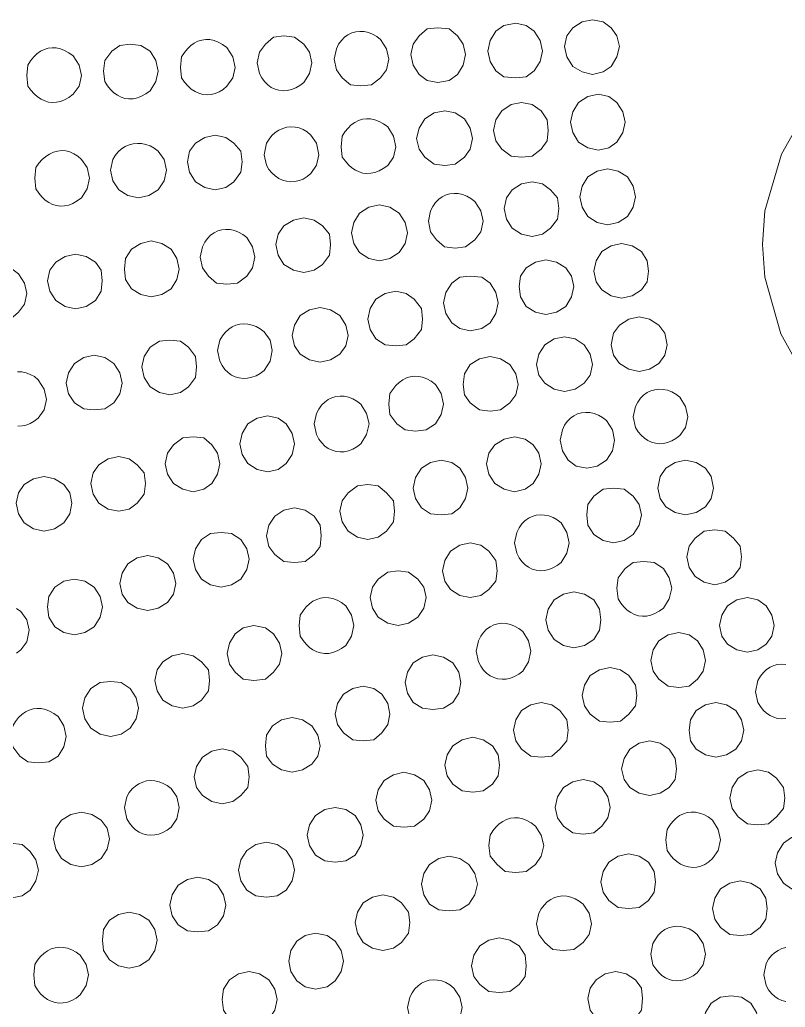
# Model space of a CAD drawing. Extents: x 0 to 247, y -13 to 225.
# Drawn here: x 40.18 to 52.93, y 117.19 to 133.63 of the extents above; entities that cross this region are included whole.
import ezdxf

# ---------------------------------------------------------------- set-up
doc = ezdxf.new("R2010")
doc.units = 0
doc.layers.add('GEOMETRY', color=7, linetype='Continuous')

msp = doc.modelspace()

# ---------------------------------------------------------------- linework, layer by layer
at = {"layer": 'GEOMETRY', "lineweight": 13}
for points in [[(48.888, 133.11), (48.849, 133.285), (48.75, 133.44), (48.616, 133.536), (48.441, 133.575), (48.246, 133.536), (48.111, 133.44), (48.014, 133.285), (47.975, 133.11), (48.014, 132.936), (48.111, 132.78), (48.246, 132.685), (48.441, 132.665), (48.616, 132.685), (48.75, 132.78), (48.849, 132.936), (48.888, 133.11)], [(50.168, 133.188), (50.129, 133.364), (50.032, 133.5), (49.897, 133.597), (49.721, 133.633), (49.547, 133.597), (49.392, 133.5), (49.294, 133.364), (49.256, 133.188), (49.294, 133.014), (49.392, 132.856), (49.547, 132.763), (49.721, 132.722), (49.897, 132.763), (50.032, 132.856), (50.129, 133.014), (50.168, 133.188)], [(45.047, 132.917), (45.008, 133.092), (44.911, 133.227), (44.756, 133.343), (44.58, 133.363), (44.406, 133.343), (44.271, 133.227), (44.174, 133.092), (44.135, 132.917), (44.174, 132.74), (44.212, 132.665), (44.258, 132.602), (44.311, 132.549), (44.368, 132.507), (44.431, 132.477), (44.497, 132.458), (44.565, 132.451), (44.635, 132.455), (44.706, 132.47), (44.776, 132.497), (44.844, 132.536), (44.911, 132.587), (45.008, 132.74), (45.047, 132.917)], [(46.327, 132.975), (46.288, 133.149), (46.191, 133.306), (46.126, 133.356), (46.057, 133.394), (45.987, 133.42), (45.916, 133.436), (45.845, 133.439), (45.776, 133.432), (45.709, 133.413), (45.646, 133.382), (45.588, 133.341), (45.536, 133.288), (45.491, 133.224), (45.454, 133.149), (45.414, 132.975), (45.454, 132.799), (45.552, 132.664), (45.686, 132.547), (45.861, 132.53), (46.036, 132.547), (46.191, 132.664), (46.288, 132.799), (46.327, 132.975)], [(47.607, 133.053), (47.568, 133.227), (47.472, 133.364), (47.335, 133.479), (47.142, 133.498), (46.967, 133.479), (46.832, 133.364), (46.734, 133.227), (46.695, 133.053), (46.734, 132.878), (46.832, 132.722), (46.967, 132.623), (47.142, 132.587), (47.335, 132.623), (47.472, 132.722), (47.568, 132.878), (47.607, 133.053)], [(42.486, 132.779), (42.447, 132.953), (42.349, 133.109), (42.195, 133.206), (42.02, 133.227), (41.845, 133.206), (41.71, 133.109), (41.593, 132.953), (41.574, 132.779), (41.593, 132.605), (41.639, 132.533), (41.69, 132.47), (41.745, 132.418), (41.804, 132.376), (41.866, 132.345), (41.931, 132.324), (41.998, 132.315), (42.067, 132.318), (42.137, 132.332), (42.208, 132.359), (42.278, 132.398), (42.349, 132.449), (42.447, 132.605), (42.486, 132.779)], [(43.766, 132.839), (43.727, 133.014), (43.63, 133.168), (43.558, 133.221), (43.486, 133.26), (43.415, 133.287), (43.345, 133.302), (43.277, 133.304), (43.211, 133.295), (43.147, 133.275), (43.086, 133.244), (43.027, 133.202), (42.972, 133.149), (42.92, 133.087), (42.872, 133.014), (42.854, 132.839), (42.872, 132.664), (42.922, 132.593), (42.977, 132.531), (43.036, 132.479), (43.099, 132.438), (43.164, 132.408), (43.231, 132.389), (43.299, 132.382), (43.368, 132.386), (43.436, 132.403), (43.503, 132.432), (43.568, 132.474), (43.63, 132.529), (43.727, 132.664), (43.766, 132.839)], [(41.205, 132.703), (41.167, 132.878), (41.069, 133.032), (40.997, 133.084), (40.926, 133.123), (40.855, 133.15), (40.785, 133.164), (40.717, 133.167), (40.65, 133.158), (40.585, 133.138), (40.524, 133.107), (40.465, 133.065), (40.41, 133.013), (40.359, 132.951), (40.313, 132.878), (40.294, 132.703), (40.313, 132.529), (40.364, 132.461), (40.418, 132.401), (40.475, 132.351), (40.533, 132.312), (40.594, 132.282), (40.657, 132.263), (40.722, 132.255), (40.788, 132.258), (40.856, 132.273), (40.926, 132.3), (40.997, 132.34), (41.069, 132.391), (41.167, 132.529), (41.205, 132.703)], [(50.264, 131.927), (50.225, 132.102), (50.128, 132.256), (49.993, 132.353), (49.819, 132.392), (49.642, 132.353), (49.489, 132.256), (49.391, 132.102), (49.352, 131.927), (49.391, 131.753), (49.489, 131.597), (49.642, 131.501), (49.819, 131.462), (49.993, 131.501), (50.128, 131.597), (50.225, 131.753), (50.264, 131.927)], [(48.984, 131.789), (48.965, 131.967), (48.868, 132.119), (48.713, 132.219), (48.538, 132.256), (48.363, 132.219), (48.209, 132.119), (48.111, 131.967), (48.073, 131.789), (48.111, 131.615), (48.209, 131.48), (48.363, 131.363), (48.538, 131.347), (48.713, 131.363), (48.868, 131.48), (48.965, 131.615), (48.984, 131.789)], [(47.724, 131.654), (47.684, 131.828), (47.586, 131.984), (47.433, 132.081), (47.258, 132.119), (47.082, 132.081), (46.928, 131.984), (46.831, 131.828), (46.791, 131.654), (46.831, 131.48), (46.928, 131.346), (47.082, 131.227), (47.258, 131.208), (47.433, 131.227), (47.586, 131.346), (47.684, 131.48), (47.724, 131.654)], [(46.443, 131.519), (46.404, 131.694), (46.308, 131.851), (46.237, 131.902), (46.166, 131.94), (46.095, 131.967), (46.024, 131.981), (45.955, 131.984), (45.888, 131.976), (45.823, 131.956), (45.761, 131.924), (45.702, 131.883), (45.647, 131.83), (45.597, 131.767), (45.551, 131.694), (45.531, 131.519), (45.551, 131.347), (45.603, 131.278), (45.657, 131.218), (45.713, 131.169), (45.772, 131.129), (45.833, 131.099), (45.895, 131.08), (45.96, 131.072), (46.026, 131.076), (46.095, 131.091), (46.164, 131.117), (46.235, 131.156), (46.308, 131.208), (46.404, 131.347), (46.443, 131.519)], [(43.882, 131.268), (43.862, 131.442), (43.747, 131.579), (43.611, 131.674), (43.436, 131.712), (43.262, 131.674), (43.106, 131.579), (43.008, 131.442), (42.971, 131.268), (43.008, 131.095), (43.106, 130.936), (43.262, 130.839), (43.436, 130.802), (43.611, 130.839), (43.747, 130.936), (43.862, 131.095), (43.882, 131.268)], [(45.162, 131.386), (45.123, 131.578), (45.026, 131.712), (44.965, 131.765), (44.9, 131.805), (44.832, 131.832), (44.764, 131.847), (44.694, 131.851), (44.626, 131.843), (44.559, 131.824), (44.495, 131.795), (44.435, 131.755), (44.38, 131.705), (44.331, 131.646), (44.29, 131.578), (44.251, 131.386), (44.29, 131.209), (44.33, 131.141), (44.378, 131.082), (44.433, 131.032), (44.493, 130.992), (44.557, 130.963), (44.624, 130.944), (44.693, 130.936), (44.762, 130.939), (44.832, 130.954), (44.899, 130.981), (44.965, 131.021), (45.026, 131.073), (45.123, 131.209), (45.162, 131.386)], [(42.621, 131.131), (42.582, 131.306), (42.486, 131.442), (42.42, 131.493), (42.351, 131.531), (42.28, 131.558), (42.208, 131.572), (42.137, 131.575), (42.067, 131.568), (41.999, 131.549), (41.934, 131.52), (41.874, 131.481), (41.818, 131.432), (41.769, 131.374), (41.728, 131.306), (41.69, 131.131), (41.728, 130.953), (41.826, 130.802), (41.98, 130.705), (42.155, 130.667), (42.33, 130.705), (42.486, 130.802), (42.582, 130.953), (42.621, 131.131)], [(41.341, 130.995), (41.303, 131.171), (41.206, 131.306), (41.145, 131.361), (41.08, 131.402), (41.014, 131.431), (40.945, 131.448), (40.877, 131.453), (40.808, 131.446), (40.74, 131.427), (40.674, 131.397), (40.611, 131.356), (40.552, 131.305), (40.497, 131.243), (40.448, 131.171), (40.429, 130.995), (40.448, 130.818), (40.495, 130.746), (40.547, 130.683), (40.603, 130.631), (40.662, 130.589), (40.724, 130.558), (40.788, 130.538), (40.855, 130.53), (40.923, 130.533), (40.993, 130.548), (41.063, 130.575), (41.134, 130.615), (41.206, 130.667), (41.303, 130.818), (41.341, 130.995)], [(50.44, 130.685), (50.4, 130.86), (50.303, 131.016), (50.148, 131.112), (49.973, 131.15), (49.798, 131.112), (49.642, 131.016), (49.546, 130.86), (49.508, 130.685), (49.546, 130.511), (49.642, 130.356), (49.798, 130.258), (49.973, 130.22), (50.148, 130.258), (50.303, 130.356), (50.4, 130.511), (50.44, 130.685)], [(49.159, 130.49), (49.139, 130.667), (49.023, 130.802), (48.888, 130.898), (48.713, 130.936), (48.538, 130.898), (48.383, 130.802), (48.287, 130.667), (48.247, 130.49), (48.287, 130.315), (48.383, 130.16), (48.538, 130.063), (48.713, 130.025), (48.888, 130.063), (49.023, 130.16), (49.139, 130.315), (49.159, 130.49)], [(47.898, 130.277), (47.859, 130.452), (47.761, 130.608), (47.695, 130.657), (47.626, 130.696), (47.556, 130.722), (47.485, 130.738), (47.415, 130.741), (47.346, 130.734), (47.28, 130.715), (47.217, 130.684), (47.16, 130.643), (47.107, 130.59), (47.062, 130.526), (47.024, 130.452), (46.986, 130.277), (47.024, 130.104), (47.122, 129.967), (47.257, 129.852), (47.432, 129.831), (47.607, 129.852), (47.761, 129.967), (47.859, 130.104), (47.898, 130.277)], [(46.636, 130.084), (46.597, 130.258), (46.5, 130.412), (46.345, 130.511), (46.17, 130.549), (45.996, 130.511), (45.84, 130.412), (45.744, 130.258), (45.705, 130.084), (45.744, 129.908), (45.84, 129.755), (45.996, 129.656), (46.17, 129.617), (46.345, 129.656), (46.5, 129.755), (46.597, 129.908), (46.636, 130.084)], [(45.357, 129.891), (45.337, 130.064), (45.22, 130.201), (45.085, 130.297), (44.911, 130.337), (44.737, 130.297), (44.58, 130.201), (44.483, 130.064), (44.445, 129.891), (44.483, 129.715), (44.58, 129.56), (44.737, 129.462), (44.911, 129.424), (45.085, 129.462), (45.22, 129.56), (45.337, 129.715), (45.357, 129.891)], [(44.095, 129.677), (44.056, 129.852), (43.959, 130.008), (43.893, 130.058), (43.824, 130.097), (43.754, 130.123), (43.683, 130.139), (43.613, 130.142), (43.544, 130.135), (43.478, 130.116), (43.416, 130.085), (43.358, 130.044), (43.306, 129.991), (43.261, 129.927), (43.222, 129.852), (43.183, 129.677), (43.222, 129.501), (43.32, 129.365), (43.454, 129.249), (43.629, 129.231), (43.804, 129.249), (43.959, 129.365), (44.056, 129.501), (44.095, 129.677)], [(42.835, 129.481), (42.796, 129.657), (42.699, 129.811), (42.543, 129.909), (42.37, 129.95), (42.195, 129.909), (42.04, 129.811), (41.942, 129.657), (41.923, 129.481), (41.942, 129.308), (42.04, 129.153), (42.195, 129.057), (42.37, 129.019), (42.543, 129.057), (42.699, 129.153), (42.796, 129.308), (42.835, 129.481)], [(50.653, 129.444), (50.632, 129.618), (50.537, 129.772), (50.381, 129.871), (50.206, 129.909), (50.032, 129.871), (49.877, 129.772), (49.78, 129.618), (49.742, 129.444), (49.78, 129.269), (49.877, 129.135), (50.032, 129.036), (50.206, 128.996), (50.381, 129.036), (50.537, 129.135), (50.632, 129.269), (50.653, 129.444)], [(41.553, 129.287), (41.534, 129.462), (41.438, 129.599), (41.282, 129.693), (41.108, 129.732), (40.933, 129.693), (40.778, 129.599), (40.681, 129.462), (40.642, 129.287), (40.681, 129.114), (40.778, 128.96), (40.933, 128.859), (41.108, 128.822), (41.282, 128.859), (41.438, 128.96), (41.534, 129.114), (41.553, 129.287)], [(49.412, 129.191), (49.372, 129.365), (49.276, 129.502), (49.12, 129.599), (48.946, 129.638), (48.771, 129.599), (48.616, 129.502), (48.519, 129.365), (48.499, 129.191), (48.519, 129.019), (48.616, 128.86), (48.771, 128.765), (48.946, 128.726), (49.12, 128.765), (49.276, 128.86), (49.372, 129.019), (49.412, 129.191)], [(40.294, 129.074), (40.255, 129.249), (40.157, 129.404), (40.023, 129.501), (39.828, 129.54), (39.654, 129.501), (39.518, 129.404), (39.42, 129.249), (39.382, 129.074), (39.42, 128.899), (39.518, 128.764), (39.654, 128.646), (39.828, 128.63), (40.023, 128.646), (40.157, 128.764), (40.255, 128.899), (40.294, 129.074)], [(48.15, 128.919), (48.111, 129.093), (48.015, 129.249), (47.878, 129.346), (47.684, 129.364), (47.509, 129.346), (47.375, 129.249), (47.278, 129.093), (47.239, 128.919), (47.278, 128.744), (47.375, 128.589), (47.509, 128.494), (47.684, 128.453), (47.878, 128.494), (48.015, 128.589), (48.111, 128.744), (48.15, 128.919)], [(46.89, 128.647), (46.869, 128.823), (46.752, 128.978), (46.618, 129.075), (46.443, 129.115), (46.269, 129.075), (46.113, 128.978), (46.016, 128.823), (45.977, 128.647), (46.016, 128.474), (46.113, 128.319), (46.269, 128.221), (46.443, 128.202), (46.618, 128.221), (46.752, 128.319), (46.869, 128.474), (46.89, 128.647)], [(45.648, 128.376), (45.609, 128.549), (45.511, 128.708), (45.357, 128.804), (45.182, 128.843), (45.006, 128.804), (44.852, 128.708), (44.754, 128.549), (44.715, 128.376), (44.754, 128.201), (44.852, 128.065), (45.006, 127.97), (45.182, 127.931), (45.357, 127.97), (45.511, 128.065), (45.609, 128.201), (45.648, 128.376)], [(50.963, 128.221), (50.924, 128.417), (50.827, 128.549), (50.672, 128.649), (50.497, 128.686), (50.324, 128.649), (50.168, 128.549), (50.071, 128.417), (50.032, 128.221), (50.071, 128.047), (50.168, 127.911), (50.324, 127.813), (50.497, 127.774), (50.672, 127.813), (50.827, 127.911), (50.924, 128.047), (50.963, 128.221)], [(44.386, 128.124), (44.348, 128.299), (44.25, 128.436), (44.184, 128.485), (44.117, 128.523), (44.048, 128.55), (43.979, 128.565), (43.911, 128.57), (43.844, 128.564), (43.779, 128.546), (43.717, 128.518), (43.659, 128.479), (43.605, 128.43), (43.556, 128.37), (43.513, 128.299), (43.475, 128.124), (43.513, 127.949), (43.551, 127.875), (43.596, 127.811), (43.649, 127.759), (43.706, 127.717), (43.769, 127.687), (43.835, 127.668), (43.904, 127.661), (43.975, 127.664), (44.046, 127.679), (44.116, 127.706), (44.184, 127.744), (44.25, 127.794), (44.348, 127.949), (44.386, 128.124)], [(43.125, 127.853), (43.107, 128.027), (42.99, 128.183), (42.854, 128.279), (42.679, 128.299), (42.505, 128.279), (42.351, 128.183), (42.252, 128.027), (42.214, 127.853), (42.252, 127.677), (42.351, 127.522), (42.505, 127.427), (42.679, 127.385), (42.854, 127.427), (42.99, 127.522), (43.107, 127.677), (43.125, 127.853)], [(49.721, 127.892), (49.683, 128.066), (49.584, 128.221), (49.431, 128.319), (49.255, 128.356), (49.081, 128.319), (48.925, 128.221), (48.828, 128.066), (48.789, 127.892), (48.828, 127.717), (48.925, 127.58), (49.081, 127.483), (49.255, 127.444), (49.431, 127.483), (49.584, 127.58), (49.683, 127.717), (49.721, 127.892)], [(41.884, 127.581), (41.845, 127.756), (41.748, 127.911), (41.593, 128.008), (41.418, 128.047), (41.244, 128.008), (41.089, 127.911), (40.992, 127.756), (40.953, 127.581), (40.992, 127.406), (41.089, 127.253), (41.244, 127.153), (41.418, 127.135), (41.593, 127.153), (41.748, 127.253), (41.845, 127.406), (41.884, 127.581)], [(48.48, 127.561), (48.441, 127.737), (48.345, 127.892), (48.19, 127.988), (48.015, 128.027), (47.839, 127.988), (47.684, 127.892), (47.587, 127.737), (47.568, 127.561), (47.587, 127.385), (47.684, 127.253), (47.839, 127.135), (48.015, 127.115), (48.19, 127.135), (48.345, 127.253), (48.441, 127.385), (48.48, 127.561)], [(47.239, 127.232), (47.2, 127.407), (47.103, 127.561), (47.031, 127.613), (46.959, 127.653), (46.889, 127.68), (46.819, 127.695), (46.751, 127.697), (46.684, 127.688), (46.62, 127.668), (46.559, 127.637), (46.5, 127.595), (46.445, 127.542), (46.393, 127.479), (46.346, 127.407), (46.327, 127.232), (46.346, 127.058), (46.463, 126.903), (46.598, 126.806), (46.773, 126.784), (46.947, 126.806), (47.103, 126.903), (47.2, 127.058), (47.239, 127.232)], [(51.312, 127.019), (51.273, 127.193), (51.176, 127.351), (51.11, 127.399), (51.04, 127.437), (50.969, 127.463), (50.898, 127.477), (50.827, 127.481), (50.758, 127.473), (50.692, 127.454), (50.63, 127.424), (50.572, 127.383), (50.521, 127.331), (50.476, 127.267), (50.44, 127.193), (50.4, 127.019), (50.44, 126.845), (50.483, 126.774), (50.532, 126.714), (50.586, 126.664), (50.644, 126.625), (50.706, 126.597), (50.77, 126.58), (50.837, 126.573), (50.904, 126.578), (50.973, 126.594), (51.042, 126.621), (51.11, 126.659), (51.176, 126.708), (51.273, 126.845), (51.312, 127.019)], [(45.997, 126.903), (45.958, 127.076), (45.861, 127.232), (45.794, 127.282), (45.726, 127.321), (45.655, 127.348), (45.584, 127.363), (45.514, 127.367), (45.445, 127.359), (45.379, 127.339), (45.317, 127.309), (45.259, 127.267), (45.206, 127.214), (45.161, 127.15), (45.123, 127.076), (45.085, 126.903), (45.123, 126.726), (45.162, 126.651), (45.209, 126.588), (45.261, 126.535), (45.319, 126.494), (45.382, 126.464), (45.448, 126.445), (45.516, 126.437), (45.585, 126.441), (45.656, 126.456), (45.726, 126.483), (45.794, 126.522), (45.861, 126.573), (45.958, 126.726), (45.997, 126.903)], [(44.755, 126.572), (44.716, 126.746), (44.619, 126.902), (44.484, 127), (44.31, 127.037), (44.134, 127), (43.98, 126.902), (43.882, 126.746), (43.844, 126.572), (43.882, 126.395), (43.98, 126.242), (44.134, 126.145), (44.31, 126.105), (44.484, 126.145), (44.619, 126.242), (44.716, 126.395), (44.755, 126.572)], [(50.09, 126.63), (50.053, 126.806), (49.954, 126.961), (49.888, 127.011), (49.819, 127.05), (49.749, 127.077), (49.678, 127.092), (49.608, 127.096), (49.539, 127.088), (49.473, 127.069), (49.41, 127.039), (49.353, 126.997), (49.301, 126.944), (49.256, 126.881), (49.219, 126.806), (49.18, 126.63), (49.219, 126.456), (49.315, 126.299), (49.451, 126.202), (49.625, 126.166), (49.799, 126.202), (49.954, 126.299), (50.053, 126.456), (50.09, 126.63)], [(43.514, 126.241), (43.475, 126.417), (43.377, 126.553), (43.243, 126.671), (43.067, 126.687), (42.893, 126.671), (42.738, 126.553), (42.641, 126.417), (42.602, 126.241), (42.641, 126.066), (42.738, 125.912), (42.893, 125.815), (43.067, 125.775), (43.243, 125.815), (43.377, 125.912), (43.475, 126.066), (43.514, 126.241)], [(48.868, 126.241), (48.829, 126.417), (48.731, 126.553), (48.597, 126.648), (48.422, 126.687), (48.247, 126.648), (48.092, 126.553), (47.995, 126.417), (47.956, 126.241), (47.995, 126.066), (48.092, 125.912), (48.247, 125.815), (48.422, 125.775), (48.597, 125.815), (48.731, 125.912), (48.829, 126.066), (48.868, 126.241)], [(42.272, 125.912), (42.252, 126.088), (42.136, 126.224), (42.001, 126.32), (41.826, 126.359), (41.651, 126.32), (41.496, 126.224), (41.4, 126.088), (41.36, 125.912), (41.4, 125.736), (41.496, 125.583), (41.651, 125.486), (41.826, 125.449), (42.001, 125.486), (42.136, 125.583), (42.252, 125.736), (42.272, 125.912)], [(47.646, 125.836), (47.607, 126.01), (47.51, 126.166), (47.375, 126.263), (47.2, 126.299), (47.024, 126.263), (46.87, 126.166), (46.773, 126.01), (46.734, 125.836), (46.773, 125.66), (46.87, 125.505), (47.024, 125.408), (47.2, 125.39), (47.375, 125.408), (47.51, 125.505), (47.607, 125.66), (47.646, 125.836)], [(51.739, 125.836), (51.7, 126.028), (51.602, 126.166), (51.448, 126.263), (51.273, 126.299), (51.098, 126.263), (50.944, 126.166), (50.846, 126.028), (50.807, 125.836), (50.846, 125.66), (50.944, 125.525), (51.098, 125.429), (51.273, 125.39), (51.448, 125.429), (51.602, 125.525), (51.7, 125.66), (51.739, 125.836)], [(41.048, 125.583), (41.011, 125.758), (40.913, 125.894), (40.759, 125.989), (40.583, 126.028), (40.409, 125.989), (40.254, 125.894), (40.156, 125.758), (40.118, 125.583), (40.156, 125.408), (40.254, 125.254), (40.409, 125.156), (40.583, 125.115), (40.759, 125.156), (40.913, 125.254), (41.011, 125.408), (41.048, 125.583)], [(46.422, 125.449), (46.403, 125.622), (46.287, 125.758), (46.151, 125.874), (45.978, 125.893), (45.803, 125.874), (45.648, 125.758), (45.551, 125.622), (45.512, 125.449), (45.551, 125.273), (45.648, 125.115), (45.803, 125.018), (45.978, 124.98), (46.151, 125.018), (46.287, 125.115), (46.403, 125.273), (46.422, 125.449)], [(50.537, 125.39), (50.497, 125.563), (50.4, 125.7), (50.246, 125.816), (50.071, 125.836), (49.896, 125.816), (49.742, 125.7), (49.644, 125.563), (49.625, 125.39), (49.644, 125.215), (49.742, 125.061), (49.896, 124.964), (50.071, 124.922), (50.246, 124.964), (50.4, 125.061), (50.497, 125.215), (50.537, 125.39)], [(45.202, 125.04), (45.183, 125.215), (45.085, 125.369), (44.931, 125.467), (44.755, 125.505), (44.58, 125.467), (44.427, 125.369), (44.329, 125.215), (44.29, 125.04), (44.329, 124.864), (44.427, 124.728), (44.58, 124.613), (44.755, 124.595), (44.931, 124.613), (45.085, 124.728), (45.183, 124.864), (45.202, 125.04)], [(49.334, 124.922), (49.294, 125.098), (49.197, 125.254), (49.131, 125.305), (49.063, 125.344), (48.993, 125.371), (48.923, 125.386), (48.852, 125.39), (48.783, 125.382), (48.717, 125.363), (48.654, 125.332), (48.596, 125.29), (48.543, 125.237), (48.498, 125.173), (48.46, 125.098), (48.423, 124.922), (48.46, 124.749), (48.499, 124.674), (48.545, 124.611), (48.598, 124.558), (48.655, 124.516), (48.718, 124.485), (48.784, 124.466), (48.852, 124.458), (48.922, 124.462), (48.992, 124.478), (49.062, 124.505), (49.13, 124.544), (49.197, 124.595), (49.294, 124.749), (49.334, 124.922)], [(52.204, 124.69), (52.184, 124.865), (52.069, 125.002), (51.933, 125.116), (51.759, 125.137), (51.584, 125.116), (51.429, 125.002), (51.332, 124.865), (51.293, 124.69), (51.332, 124.515), (51.429, 124.362), (51.584, 124.267), (51.759, 124.225), (51.933, 124.267), (52.069, 124.362), (52.184, 124.515), (52.204, 124.69)], [(43.999, 124.651), (43.96, 124.825), (43.863, 124.981), (43.708, 125.078), (43.533, 125.098), (43.358, 125.078), (43.204, 124.981), (43.107, 124.825), (43.067, 124.651), (43.107, 124.478), (43.204, 124.321), (43.358, 124.225), (43.533, 124.187), (43.708, 124.225), (43.863, 124.321), (43.96, 124.478), (43.999, 124.651)], [(48.13, 124.458), (48.11, 124.631), (47.994, 124.787), (47.859, 124.885), (47.684, 124.922), (47.51, 124.885), (47.355, 124.787), (47.258, 124.631), (47.22, 124.458), (47.258, 124.283), (47.355, 124.147), (47.51, 124.049), (47.684, 124.012), (47.859, 124.049), (47.994, 124.147), (48.11, 124.283), (48.13, 124.458)], [(42.776, 124.244), (42.738, 124.419), (42.641, 124.574), (42.486, 124.671), (42.311, 124.71), (42.136, 124.671), (41.981, 124.574), (41.884, 124.419), (41.845, 124.244), (41.884, 124.069), (41.981, 123.932), (42.136, 123.835), (42.311, 123.797), (42.486, 123.835), (42.641, 123.932), (42.738, 124.069), (42.776, 124.244)], [(51.041, 124.167), (51.001, 124.343), (50.905, 124.496), (50.75, 124.595), (50.575, 124.613), (50.4, 124.595), (50.266, 124.496), (50.148, 124.343), (50.129, 124.167), (50.148, 123.991), (50.194, 123.918), (50.245, 123.856), (50.3, 123.803), (50.358, 123.761), (50.42, 123.73), (50.485, 123.71), (50.552, 123.701), (50.621, 123.703), (50.691, 123.718), (50.762, 123.745), (50.833, 123.784), (50.905, 123.835), (51.001, 123.991), (51.041, 124.167)], [(41.554, 123.856), (41.516, 124.029), (41.417, 124.187), (41.263, 124.284), (41.088, 124.321), (40.913, 124.284), (40.76, 124.187), (40.661, 124.029), (40.642, 123.856), (40.661, 123.683), (40.76, 123.526), (40.913, 123.431), (41.088, 123.392), (41.263, 123.431), (41.417, 123.526), (41.516, 123.683), (41.554, 123.856)], [(46.947, 124.012), (46.909, 124.187), (46.812, 124.321), (46.657, 124.436), (46.482, 124.458), (46.308, 124.436), (46.152, 124.321), (46.055, 124.187), (46.016, 124.012), (46.055, 123.835), (46.152, 123.683), (46.308, 123.585), (46.482, 123.546), (46.657, 123.585), (46.812, 123.683), (46.909, 123.835), (46.947, 124.012)], [(45.745, 123.546), (45.706, 123.72), (45.609, 123.877), (45.538, 123.929), (45.467, 123.968), (45.396, 123.994), (45.325, 124.009), (45.257, 124.011), (45.189, 124.002), (45.125, 123.982), (45.063, 123.951), (45.004, 123.909), (44.949, 123.856), (44.898, 123.793), (44.852, 123.72), (44.833, 123.546), (44.852, 123.369), (44.898, 123.297), (44.95, 123.234), (45.005, 123.182), (45.063, 123.14), (45.125, 123.109), (45.19, 123.089), (45.257, 123.081), (45.325, 123.083), (45.395, 123.098), (45.466, 123.125), (45.537, 123.164), (45.609, 123.215), (45.706, 123.369), (45.745, 123.546)], [(49.857, 123.642), (49.837, 123.818), (49.742, 123.974), (49.585, 124.07), (49.412, 124.108), (49.237, 124.07), (49.082, 123.974), (48.984, 123.818), (48.946, 123.642), (48.984, 123.47), (49.082, 123.312), (49.237, 123.215), (49.412, 123.177), (49.585, 123.215), (49.742, 123.312), (49.837, 123.47), (49.857, 123.642)], [(52.747, 123.546), (52.709, 123.72), (52.612, 123.877), (52.476, 123.974), (52.302, 124.012), (52.126, 123.974), (51.973, 123.877), (51.875, 123.72), (51.836, 123.546), (51.875, 123.369), (51.973, 123.235), (52.126, 123.14), (52.302, 123.101), (52.476, 123.14), (52.612, 123.235), (52.709, 123.369), (52.747, 123.546)], [(44.542, 123.079), (44.503, 123.254), (44.406, 123.41), (44.271, 123.506), (44.077, 123.546), (43.902, 123.506), (43.767, 123.41), (43.67, 123.254), (43.631, 123.079), (43.67, 122.904), (43.767, 122.769), (43.902, 122.652), (44.077, 122.633), (44.271, 122.652), (44.406, 122.769), (44.503, 122.904), (44.542, 123.079)], [(48.693, 123.118), (48.654, 123.294), (48.558, 123.449), (48.492, 123.499), (48.423, 123.538), (48.353, 123.564), (48.282, 123.58), (48.211, 123.583), (48.143, 123.576), (48.076, 123.557), (48.014, 123.527), (47.956, 123.485), (47.904, 123.433), (47.859, 123.369), (47.821, 123.294), (47.782, 123.118), (47.821, 122.943), (47.859, 122.868), (47.905, 122.804), (47.957, 122.751), (48.015, 122.709), (48.078, 122.679), (48.144, 122.66), (48.213, 122.652), (48.284, 122.656), (48.354, 122.672), (48.424, 122.699), (48.493, 122.738), (48.558, 122.789), (48.654, 122.943), (48.693, 123.118)], [(51.603, 122.965), (51.564, 123.14), (51.468, 123.294), (51.332, 123.392), (51.157, 123.431), (50.982, 123.392), (50.827, 123.294), (50.729, 123.14), (50.691, 122.965), (50.729, 122.789), (50.827, 122.654), (50.982, 122.537), (51.157, 122.517), (51.332, 122.537), (51.468, 122.654), (51.564, 122.789), (51.603, 122.965)], [(43.34, 122.633), (43.32, 122.808), (43.204, 122.944), (43.068, 123.041), (42.894, 123.079), (42.72, 123.041), (42.564, 122.944), (42.467, 122.808), (42.428, 122.633), (42.467, 122.46), (42.564, 122.306), (42.72, 122.208), (42.894, 122.168), (43.068, 122.208), (43.204, 122.306), (43.32, 122.46), (43.34, 122.633)], [(47.529, 122.597), (47.491, 122.77), (47.393, 122.926), (47.239, 123.022), (47.063, 123.061), (46.89, 123.022), (46.734, 122.926), (46.637, 122.77), (46.598, 122.597), (46.637, 122.421), (46.734, 122.267), (46.89, 122.168), (47.063, 122.149), (47.239, 122.168), (47.393, 122.267), (47.491, 122.421), (47.529, 122.597)], [(50.458, 122.381), (50.44, 122.556), (50.324, 122.712), (50.187, 122.808), (50.014, 122.848), (49.838, 122.808), (49.684, 122.712), (49.585, 122.556), (49.547, 122.381), (49.585, 122.208), (49.684, 122.07), (49.838, 121.955), (50.014, 121.936), (50.187, 121.955), (50.324, 122.07), (50.44, 122.208), (50.458, 122.381)], [(42.155, 122.168), (42.117, 122.345), (42.02, 122.498), (41.866, 122.597), (41.69, 122.613), (41.516, 122.597), (41.36, 122.498), (41.263, 122.345), (41.224, 122.168), (41.263, 121.993), (41.36, 121.839), (41.516, 121.74), (41.69, 121.701), (41.866, 121.74), (42.02, 121.839), (42.117, 121.993), (42.155, 122.168)], [(46.346, 122.071), (46.308, 122.246), (46.209, 122.403), (46.075, 122.499), (45.9, 122.538), (45.725, 122.499), (45.57, 122.403), (45.474, 122.246), (45.435, 122.071), (45.474, 121.898), (45.57, 121.761), (45.725, 121.644), (45.9, 121.627), (46.075, 121.644), (46.209, 121.761), (46.308, 121.898), (46.346, 122.071)], [(40.953, 121.701), (40.914, 121.878), (40.817, 122.031), (40.746, 122.083), (40.674, 122.123), (40.604, 122.15), (40.534, 122.164), (40.465, 122.167), (40.399, 122.158), (40.334, 122.138), (40.272, 122.107), (40.214, 122.065), (40.159, 122.013), (40.107, 121.951), (40.061, 121.878), (40.042, 121.701), (40.061, 121.527), (40.178, 121.373), (40.313, 121.275), (40.488, 121.258), (40.662, 121.275), (40.817, 121.373), (40.914, 121.527), (40.953, 121.701)], [(49.314, 121.802), (49.293, 121.975), (49.179, 122.129), (49.043, 122.228), (48.868, 122.267), (48.693, 122.228), (48.538, 122.129), (48.441, 121.975), (48.403, 121.802), (48.441, 121.626), (48.538, 121.49), (48.693, 121.373), (48.868, 121.354), (49.043, 121.373), (49.179, 121.49), (49.293, 121.626), (49.314, 121.802)], [(52.244, 121.802), (52.204, 121.975), (52.107, 122.129), (51.953, 122.228), (51.778, 122.267), (51.603, 122.228), (51.449, 122.129), (51.351, 121.975), (51.332, 121.802), (51.351, 121.626), (51.449, 121.49), (51.603, 121.394), (51.778, 121.354), (51.953, 121.394), (52.107, 121.49), (52.204, 121.626), (52.244, 121.802)], [(45.183, 121.546), (45.143, 121.722), (45.045, 121.878), (44.891, 121.975), (44.716, 122.015), (44.541, 121.975), (44.387, 121.878), (44.289, 121.722), (44.271, 121.546), (44.289, 121.373), (44.387, 121.236), (44.541, 121.142), (44.716, 121.103), (44.891, 121.142), (45.045, 121.236), (45.143, 121.373), (45.183, 121.546)], [(48.169, 121.219), (48.15, 121.394), (48.054, 121.546), (47.898, 121.644), (47.725, 121.685), (47.55, 121.644), (47.394, 121.546), (47.297, 121.394), (47.259, 121.219), (47.297, 121.043), (47.394, 120.907), (47.55, 120.793), (47.725, 120.773), (47.898, 120.793), (48.054, 120.907), (48.15, 121.043), (48.169, 121.219)], [(51.118, 121.16), (51.099, 121.335), (51.001, 121.49), (50.848, 121.587), (50.672, 121.626), (50.497, 121.587), (50.344, 121.49), (50.246, 121.335), (50.206, 121.16), (50.246, 120.983), (50.344, 120.849), (50.497, 120.753), (50.672, 120.714), (50.848, 120.753), (51.001, 120.849), (51.099, 120.983), (51.118, 121.16)], [(43.999, 121.025), (43.979, 121.198), (43.863, 121.354), (43.728, 121.452), (43.553, 121.491), (43.378, 121.452), (43.224, 121.354), (43.125, 121.198), (43.086, 121.025), (43.125, 120.85), (43.224, 120.714), (43.378, 120.616), (43.553, 120.577), (43.728, 120.616), (43.863, 120.714), (43.979, 120.85), (43.999, 121.025)], [(47.044, 120.636), (47.006, 120.811), (46.909, 120.965), (46.753, 121.062), (46.579, 121.103), (46.404, 121.062), (46.249, 120.965), (46.151, 120.811), (46.113, 120.636), (46.151, 120.46), (46.249, 120.324), (46.404, 120.208), (46.579, 120.19), (46.753, 120.208), (46.909, 120.324), (47.006, 120.46), (47.044, 120.636)], [(52.923, 120.672), (52.902, 120.85), (52.786, 121.005), (52.651, 121.103), (52.476, 121.142), (52.302, 121.103), (52.146, 121.005), (52.05, 120.85), (52.011, 120.672), (52.05, 120.501), (52.146, 120.363), (52.302, 120.246), (52.476, 120.229), (52.651, 120.246), (52.786, 120.363), (52.902, 120.501), (52.923, 120.672)], [(42.835, 120.519), (42.797, 120.694), (42.699, 120.831), (42.634, 120.88), (42.567, 120.918), (42.498, 120.945), (42.429, 120.96), (42.36, 120.965), (42.292, 120.958), (42.226, 120.941), (42.163, 120.913), (42.104, 120.874), (42.05, 120.825), (42.002, 120.765), (41.961, 120.694), (41.924, 120.519), (41.961, 120.325), (42.005, 120.255), (42.054, 120.195), (42.108, 120.146), (42.167, 120.107), (42.228, 120.079), (42.293, 120.062), (42.359, 120.055), (42.427, 120.06), (42.496, 120.075), (42.564, 120.102), (42.632, 120.14), (42.699, 120.19), (42.797, 120.325), (42.835, 120.519)], [(50.013, 120.519), (49.974, 120.694), (49.876, 120.85), (49.742, 120.946), (49.566, 120.984), (49.392, 120.946), (49.237, 120.85), (49.14, 120.694), (49.101, 120.519), (49.14, 120.347), (49.237, 120.208), (49.392, 120.094), (49.566, 120.074), (49.742, 120.094), (49.876, 120.208), (49.974, 120.347), (50.013, 120.519)], [(41.672, 119.996), (41.632, 120.17), (41.534, 120.308), (41.38, 120.402), (41.205, 120.441), (41.03, 120.402), (40.874, 120.308), (40.777, 120.17), (40.739, 119.996), (40.777, 119.82), (40.874, 119.667), (41.03, 119.568), (41.205, 119.529), (41.38, 119.568), (41.534, 119.667), (41.632, 119.82), (41.672, 119.996)], [(45.9, 120.054), (45.861, 120.229), (45.765, 120.383), (45.609, 120.481), (45.435, 120.519), (45.26, 120.481), (45.104, 120.383), (45.007, 120.229), (44.969, 120.054), (45.007, 119.881), (45.104, 119.724), (45.26, 119.628), (45.435, 119.608), (45.609, 119.628), (45.765, 119.724), (45.861, 119.881), (45.9, 120.054)], [(51.856, 119.978), (51.817, 120.15), (51.719, 120.308), (51.648, 120.359), (51.577, 120.398), (51.505, 120.424), (51.435, 120.438), (51.366, 120.441), (51.299, 120.432), (51.235, 120.412), (51.173, 120.381), (51.114, 120.338), (51.059, 120.286), (51.009, 120.223), (50.963, 120.15), (50.944, 119.978), (50.963, 119.802), (51.013, 119.73), (51.067, 119.668), (51.127, 119.616), (51.189, 119.575), (51.255, 119.545), (51.322, 119.527), (51.391, 119.519), (51.46, 119.524), (51.528, 119.541), (51.594, 119.57), (51.658, 119.612), (51.719, 119.667), (51.817, 119.802), (51.856, 119.978)], [(48.908, 119.881), (48.868, 120.054), (48.771, 120.208), (48.7, 120.261), (48.629, 120.302), (48.558, 120.329), (48.488, 120.344), (48.42, 120.346), (48.353, 120.337), (48.288, 120.317), (48.226, 120.285), (48.167, 120.243), (48.112, 120.19), (48.061, 120.127), (48.015, 120.054), (47.995, 119.881), (48.015, 119.706), (48.13, 119.569), (48.267, 119.451), (48.441, 119.435), (48.616, 119.451), (48.771, 119.569), (48.868, 119.706), (48.908, 119.881)], [(53.679, 119.589), (53.639, 119.763), (53.542, 119.92), (53.388, 120.017), (53.212, 120.054), (53.038, 120.017), (52.903, 119.92), (52.805, 119.763), (52.765, 119.589), (52.805, 119.414), (52.903, 119.258), (53.038, 119.161), (53.212, 119.142), (53.388, 119.161), (53.542, 119.258), (53.639, 119.414), (53.679, 119.589)], [(40.488, 119.472), (40.448, 119.647), (40.352, 119.784), (40.217, 119.898), (40.022, 119.92), (39.848, 119.898), (39.711, 119.784), (39.614, 119.647), (39.576, 119.472), (39.614, 119.297), (39.711, 119.142), (39.848, 119.045), (40.022, 119.006), (40.217, 119.045), (40.352, 119.142), (40.448, 119.297), (40.488, 119.472)], [(44.755, 119.472), (44.716, 119.647), (44.618, 119.802), (44.464, 119.898), (44.289, 119.938), (44.114, 119.898), (43.959, 119.802), (43.862, 119.647), (43.824, 119.472), (43.862, 119.297), (43.959, 119.142), (44.114, 119.045), (44.289, 119.025), (44.464, 119.045), (44.618, 119.142), (44.716, 119.297), (44.755, 119.472)], [(47.802, 119.238), (47.762, 119.416), (47.663, 119.569), (47.51, 119.668), (47.334, 119.706), (47.16, 119.668), (47.005, 119.569), (46.908, 119.416), (46.869, 119.238), (46.908, 119.065), (47.005, 118.909), (47.16, 118.814), (47.334, 118.795), (47.51, 118.814), (47.663, 118.909), (47.762, 119.065), (47.802, 119.238)], [(50.769, 119.277), (50.749, 119.452), (50.653, 119.608), (50.497, 119.706), (50.324, 119.743), (50.148, 119.706), (49.994, 119.608), (49.896, 119.452), (49.857, 119.277), (49.896, 119.104), (49.994, 118.969), (50.148, 118.853), (50.324, 118.834), (50.497, 118.853), (50.653, 118.969), (50.749, 119.104), (50.769, 119.277)], [(43.611, 118.891), (43.572, 119.065), (43.475, 119.221), (43.32, 119.317), (43.145, 119.356), (42.971, 119.317), (42.816, 119.221), (42.719, 119.065), (42.679, 118.891), (42.719, 118.715), (42.816, 118.561), (42.971, 118.464), (43.145, 118.446), (43.32, 118.464), (43.475, 118.561), (43.572, 118.715), (43.611, 118.891)], [(52.63, 118.833), (52.611, 119.006), (52.515, 119.161), (52.359, 119.258), (52.184, 119.297), (52.01, 119.258), (51.856, 119.161), (51.758, 119.006), (51.718, 118.833), (51.758, 118.656), (51.856, 118.521), (52.01, 118.404), (52.184, 118.386), (52.359, 118.404), (52.515, 118.521), (52.611, 118.656), (52.63, 118.833)], [(46.676, 118.599), (46.656, 118.775), (46.539, 118.93), (46.404, 119.025), (46.229, 119.065), (46.055, 119.025), (45.9, 118.93), (45.803, 118.775), (45.765, 118.599), (45.803, 118.424), (45.9, 118.27), (46.055, 118.172), (46.229, 118.135), (46.404, 118.172), (46.539, 118.27), (46.656, 118.424), (46.676, 118.599)], [(49.702, 118.578), (49.663, 118.756), (49.566, 118.908), (49.5, 118.959), (49.431, 118.998), (49.361, 119.025), (49.291, 119.04), (49.221, 119.044), (49.153, 119.036), (49.087, 119.017), (49.025, 118.987), (48.967, 118.946), (48.914, 118.893), (48.868, 118.83), (48.829, 118.756), (48.79, 118.578), (48.829, 118.404), (48.928, 118.269), (49.062, 118.152), (49.237, 118.135), (49.412, 118.152), (49.566, 118.269), (49.663, 118.404), (49.702, 118.578)], [(42.466, 118.308), (42.427, 118.483), (42.329, 118.64), (42.175, 118.735), (42, 118.775), (41.825, 118.735), (41.671, 118.64), (41.573, 118.483), (41.554, 118.308), (41.573, 118.135), (41.671, 117.978), (41.825, 117.881), (42, 117.844), (42.175, 117.881), (42.329, 117.978), (42.427, 118.135), (42.466, 118.308)], [(45.57, 117.96), (45.531, 118.135), (45.435, 118.289), (45.299, 118.386), (45.104, 118.424), (44.931, 118.386), (44.794, 118.289), (44.697, 118.135), (44.659, 117.96), (44.697, 117.784), (44.794, 117.63), (44.931, 117.531), (45.104, 117.492), (45.299, 117.531), (45.435, 117.63), (45.531, 117.784), (45.57, 117.96)], [(51.603, 118.075), (51.564, 118.25), (51.467, 118.404), (51.4, 118.455), (51.331, 118.494), (51.261, 118.521), (51.19, 118.536), (51.121, 118.54), (51.052, 118.532), (50.987, 118.513), (50.924, 118.483), (50.867, 118.441), (50.814, 118.389), (50.768, 118.325), (50.728, 118.25), (50.691, 118.075), (50.728, 117.899), (50.774, 117.829), (50.824, 117.77), (50.878, 117.72), (50.937, 117.682), (50.998, 117.654), (51.062, 117.636), (51.128, 117.63), (51.195, 117.635), (51.264, 117.651), (51.332, 117.678), (51.4, 117.716), (51.467, 117.766), (51.564, 117.899), (51.603, 118.075)], [(48.616, 117.881), (48.597, 118.057), (48.499, 118.211), (48.345, 118.308), (48.17, 118.347), (47.995, 118.308), (47.841, 118.211), (47.743, 118.057), (47.704, 117.881), (47.743, 117.705), (47.841, 117.57), (47.995, 117.455), (48.17, 117.435), (48.345, 117.455), (48.499, 117.57), (48.597, 117.705), (48.616, 117.881)], [(41.321, 117.728), (41.283, 117.9), (41.186, 118.057), (41.116, 118.108), (41.045, 118.146), (40.974, 118.173), (40.904, 118.187), (40.834, 118.19), (40.766, 118.181), (40.701, 118.161), (40.638, 118.13), (40.579, 118.088), (40.524, 118.035), (40.474, 117.973), (40.429, 117.9), (40.41, 117.728), (40.429, 117.552), (40.475, 117.479), (40.526, 117.416), (40.581, 117.363), (40.64, 117.321), (40.702, 117.29), (40.767, 117.269), (40.834, 117.26), (40.903, 117.263), (40.973, 117.277), (41.044, 117.304), (41.115, 117.344), (41.186, 117.397), (41.283, 117.552), (41.321, 117.728)], [(44.465, 117.317), (44.427, 117.493), (44.329, 117.649), (44.174, 117.747), (43.999, 117.785), (43.825, 117.747), (43.67, 117.649), (43.572, 117.493), (43.553, 117.317), (43.572, 117.144), (43.67, 116.99), (43.825, 116.894), (43.999, 116.853), (44.174, 116.894), (44.329, 116.99), (44.427, 117.144), (44.465, 117.317)], [(50.555, 117.339), (50.536, 117.511), (50.44, 117.649), (50.284, 117.746), (50.109, 117.784), (49.934, 117.746), (49.78, 117.649), (49.682, 117.511), (49.643, 117.339), (49.682, 117.144), (49.78, 117.008), (49.934, 116.91), (50.109, 116.873), (50.284, 116.91), (50.44, 117.008), (50.536, 117.144), (50.555, 117.339)], [(47.549, 117.184), (47.51, 117.358), (47.412, 117.511), (47.346, 117.562), (47.278, 117.601), (47.208, 117.628), (47.138, 117.644), (47.068, 117.648), (47, 117.64), (46.934, 117.621), (46.872, 117.591), (46.814, 117.549), (46.761, 117.496), (46.715, 117.432), (46.676, 117.358), (46.638, 117.184), (46.676, 117.008), (46.773, 116.872), (46.909, 116.758), (47.083, 116.737), (47.258, 116.758), (47.412, 116.872), (47.51, 117.008), (47.549, 117.184)], [(52.495, 116.932), (52.456, 117.104), (52.36, 117.26), (52.204, 117.358), (52.03, 117.378), (51.855, 117.358), (51.7, 117.26), (51.602, 117.104), (51.563, 116.932), (51.602, 116.758), (51.7, 116.601), (51.855, 116.505), (52.03, 116.465), (52.204, 116.505), (52.36, 116.601), (52.456, 116.758), (52.495, 116.932)]]:
    msp.add_lwpolyline(points, close=True, dxfattribs=at)
for points in [[(53.313, 132.184), (52.868, 131.396), (52.593, 130.452), (52.554, 129.891), (52.593, 129.346), (52.86, 128.404), (53.299, 127.617)], [(40.148, 126.864), (40.216, 126.869), (40.284, 126.885), (40.353, 126.912), (40.42, 126.95), (40.487, 127), (40.584, 127.135), (40.623, 127.311), (40.623, 127.311), (40.584, 127.483), (40.487, 127.64), (40.422, 127.69), (40.353, 127.728), (40.283, 127.754), (40.212, 127.77), (40.141, 127.773)], [(40.125, 123.088), (40.197, 123.14), (40.294, 123.273), (40.332, 123.47), (40.332, 123.47), (40.294, 123.642), (40.197, 123.778), (40.125, 123.831)], [(52.941, 122.9), (52.873, 122.905), (52.806, 122.898), (52.742, 122.881), (52.68, 122.852), (52.622, 122.813), (52.568, 122.764), (52.519, 122.703), (52.475, 122.633), (52.436, 122.44), (52.475, 122.267), (52.518, 122.196), (52.567, 122.135), (52.621, 122.085), (52.679, 122.046), (52.741, 122.018), (52.806, 122), (52.873, 121.994), (52.941, 121.998)], [(52.942, 118.183), (52.877, 118.166), (52.814, 118.138), (52.756, 118.099), (52.702, 118.05), (52.654, 117.99), (52.612, 117.92), (52.574, 117.728), (52.612, 117.552), (52.654, 117.481), (52.703, 117.421), (52.757, 117.371), (52.815, 117.332), (52.877, 117.304), (52.942, 117.287)]]:
    msp.add_lwpolyline(points, dxfattribs=at)

doc.saveas('drawing.dxf')
